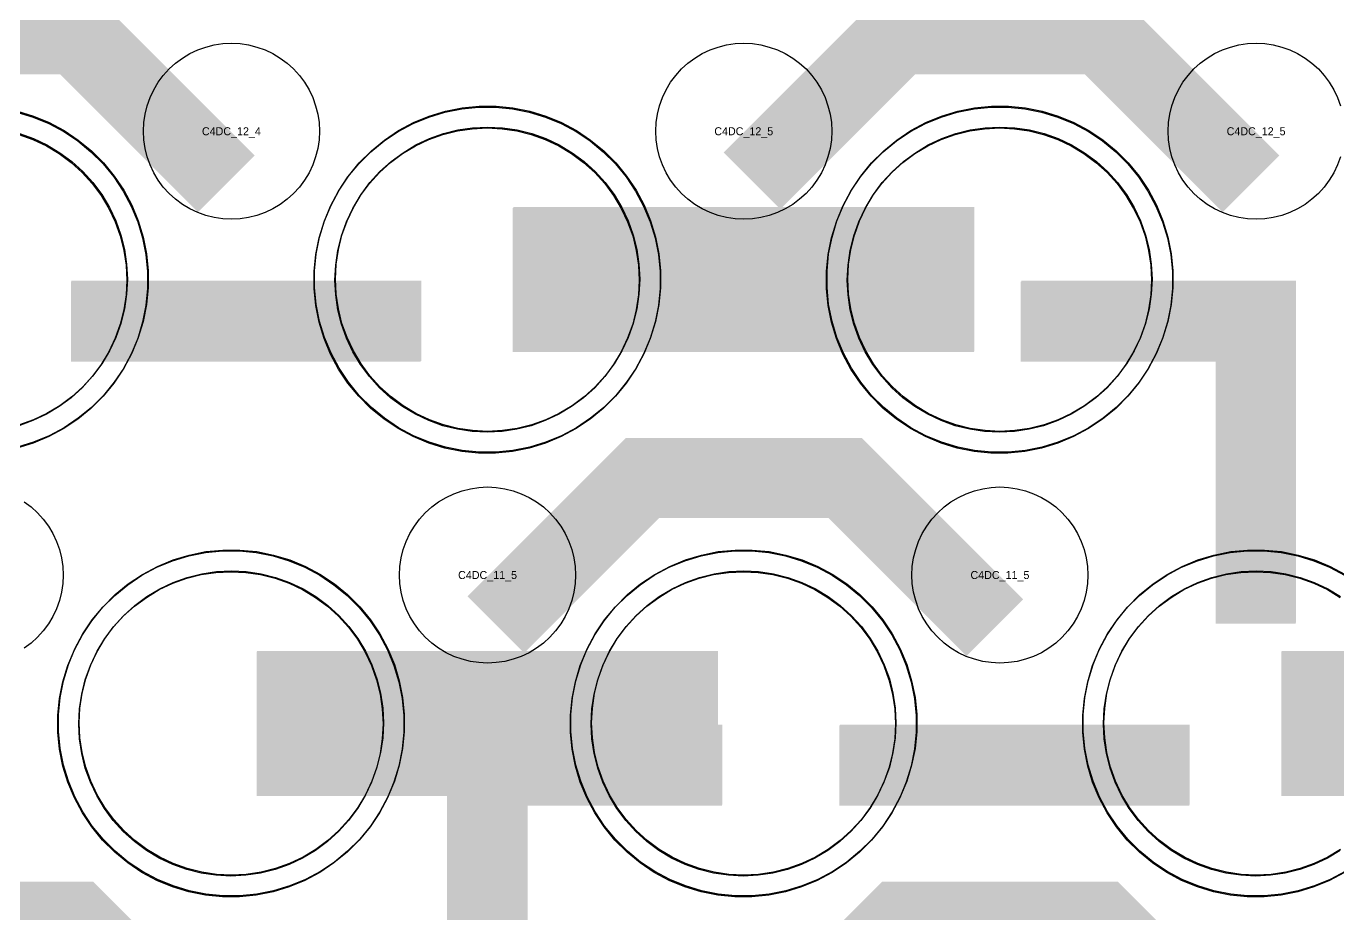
# Model space of a CAD drawing. Extents: x -11880 to 11880, y -14992 to 14992.
# Drawn here: x -10544.1 to -10134.5, y -13374.9 to -13097.8 of the extents above; entities that cross this region are included whole.
import ezdxf
from ezdxf.enums import TextEntityAlignment as Align

# ---------------------------------------------------------------- set-up
doc = ezdxf.new("R2010")
doc.units = 0
doc.header["$MEASUREMENT"] = 0
for name, color, linetype in [('GDS_775_DT_237', 138, 'CONTINUOUS'), ('RDL1_FS', 34, 'CONTINUOUS'), ('RDL_BS', 160, 'CONTINUOUS')]:
    doc.layers.add(name, color=color, linetype=linetype)

msp = doc.modelspace()

# ---------------------------------------------------------------- linework, layer by layer
at = {"layer": 'RDL1_FS', "color": 241, "true_color": 0xf7abae}
for points in [[(-10400.149, -13224.586), (-10404.806, -13224.357), (-10409.417, -13223.673), (-10413.94, -13222.541), (-10418.33, -13220.969), (-10422.544, -13218.977), (-10426.544, -13216.579), (-10430.289, -13213.801), (-10433.743, -13210.671), (-10436.873, -13207.217), (-10439.651, -13203.472), (-10442.049, -13199.472), (-10444.041, -13195.258), (-10445.613, -13190.868), (-10446.745, -13186.345), (-10447.429, -13181.734), (-10447.658, -13177.077), (-10447.429, -13172.42), (-10446.745, -13167.809), (-10445.613, -13163.286), (-10444.041, -13158.896), (-10442.049, -13154.682), (-10439.651, -13150.682), (-10436.873, -13146.937), (-10433.743, -13143.483), (-10430.289, -13140.353), (-10426.544, -13137.575), (-10422.544, -13135.177), (-10418.33, -13133.185), (-10413.94, -13131.613), (-10409.417, -13130.481), (-10404.806, -13129.797), (-10400.149, -13129.568), (-10395.492, -13129.797), (-10390.881, -13130.481), (-10386.358, -13131.613), (-10381.968, -13133.185), (-10377.754, -13135.177), (-10373.754, -13137.575), (-10370.009, -13140.353), (-10366.555, -13143.483), (-10363.425, -13146.937), (-10360.647, -13150.682), (-10358.249, -13154.682), (-10356.257, -13158.896), (-10354.685, -13163.286), (-10353.553, -13167.809), (-10352.869, -13172.42), (-10352.64, -13177.077), (-10352.869, -13181.734), (-10353.553, -13186.345), (-10354.685, -13190.868), (-10356.257, -13195.258), (-10358.249, -13199.472), (-10360.647, -13203.472), (-10363.425, -13207.217), (-10366.555, -13210.671), (-10370.009, -13213.801), (-10373.754, -13216.579), (-10377.754, -13218.977), (-10381.968, -13220.969), (-10386.358, -13222.541), (-10390.881, -13223.673), (-10395.492, -13224.357)], [(-10240.149, -13224.586), (-10244.806, -13224.357), (-10249.417, -13223.673), (-10253.94, -13222.541), (-10258.33, -13220.969), (-10262.544, -13218.977), (-10266.544, -13216.579), (-10270.289, -13213.801), (-10273.743, -13210.671), (-10276.873, -13207.217), (-10279.651, -13203.472), (-10282.049, -13199.472), (-10284.041, -13195.258), (-10285.613, -13190.868), (-10286.745, -13186.345), (-10287.429, -13181.734), (-10287.658, -13177.077), (-10287.429, -13172.42), (-10286.745, -13167.809), (-10285.613, -13163.286), (-10284.041, -13158.896), (-10282.049, -13154.682), (-10279.651, -13150.682), (-10276.873, -13146.937), (-10273.743, -13143.483), (-10270.289, -13140.353), (-10266.544, -13137.575), (-10262.544, -13135.177), (-10258.33, -13133.185), (-10253.94, -13131.613), (-10249.417, -13130.481), (-10244.806, -13129.797), (-10240.149, -13129.568), (-10235.492, -13129.797), (-10230.881, -13130.481), (-10226.358, -13131.613), (-10221.968, -13133.185), (-10217.754, -13135.177), (-10213.754, -13137.575), (-10210.009, -13140.353), (-10206.555, -13143.483), (-10203.425, -13146.937), (-10200.647, -13150.682), (-10198.249, -13154.682), (-10196.257, -13158.896), (-10194.685, -13163.286), (-10193.553, -13167.809), (-10192.869, -13172.42), (-10192.64, -13177.077), (-10192.869, -13181.734), (-10193.553, -13186.345), (-10194.685, -13190.868), (-10196.257, -13195.258), (-10198.249, -13199.472), (-10200.647, -13203.472), (-10203.425, -13207.217), (-10206.555, -13210.671), (-10210.009, -13213.801), (-10213.754, -13216.579), (-10217.754, -13218.977), (-10221.968, -13220.969), (-10226.358, -13222.541), (-10230.881, -13223.673), (-10235.492, -13224.357)], [(-10480.149, -13363.151), (-10484.806, -13362.922), (-10489.417, -13362.238), (-10493.94, -13361.106), (-10498.33, -13359.534), (-10502.544, -13357.542), (-10506.544, -13355.144), (-10510.289, -13352.366), (-10513.743, -13349.236), (-10516.873, -13345.782), (-10519.651, -13342.037), (-10522.049, -13338.037), (-10524.041, -13333.823), (-10525.613, -13329.433), (-10526.745, -13324.91), (-10527.429, -13320.299), (-10527.658, -13315.642), (-10527.429, -13310.985), (-10526.745, -13306.374), (-10525.613, -13301.851), (-10524.041, -13297.461), (-10522.049, -13293.247), (-10519.651, -13289.247), (-10516.873, -13285.502), (-10513.743, -13282.048), (-10510.289, -13278.918), (-10506.544, -13276.14), (-10502.544, -13273.742), (-10498.33, -13271.75), (-10493.94, -13270.178), (-10489.417, -13269.046), (-10484.806, -13268.362), (-10480.149, -13268.133), (-10475.492, -13268.362), (-10470.881, -13269.046), (-10466.358, -13270.178), (-10461.968, -13271.75), (-10457.754, -13273.742), (-10453.754, -13276.14), (-10450.009, -13278.918), (-10446.555, -13282.048), (-10443.425, -13285.502), (-10440.647, -13289.247), (-10438.249, -13293.247), (-10436.257, -13297.461), (-10434.685, -13301.851), (-10433.553, -13306.374), (-10432.869, -13310.985), (-10432.64, -13315.642), (-10432.869, -13320.299), (-10433.553, -13324.91), (-10434.685, -13329.433), (-10436.257, -13333.823), (-10438.249, -13338.037), (-10440.647, -13342.037), (-10443.425, -13345.782), (-10446.555, -13349.236), (-10450.009, -13352.366), (-10453.754, -13355.144), (-10457.754, -13357.542), (-10461.968, -13359.534), (-10466.358, -13361.106), (-10470.881, -13362.238), (-10475.492, -13362.922)], [(-10320.149, -13363.151), (-10324.806, -13362.922), (-10329.417, -13362.238), (-10333.94, -13361.106), (-10338.33, -13359.534), (-10342.544, -13357.542), (-10346.544, -13355.144), (-10350.289, -13352.366), (-10353.743, -13349.236), (-10356.873, -13345.782), (-10359.651, -13342.037), (-10362.049, -13338.037), (-10364.041, -13333.823), (-10365.613, -13329.433), (-10366.745, -13324.91), (-10367.429, -13320.299), (-10367.658, -13315.642), (-10367.429, -13310.985), (-10366.745, -13306.374), (-10365.613, -13301.851), (-10364.041, -13297.461), (-10362.049, -13293.247), (-10359.651, -13289.247), (-10356.873, -13285.502), (-10353.743, -13282.048), (-10350.289, -13278.918), (-10346.544, -13276.14), (-10342.544, -13273.742), (-10338.33, -13271.75), (-10333.94, -13270.178), (-10329.417, -13269.046), (-10324.806, -13268.362), (-10320.149, -13268.133), (-10315.492, -13268.362), (-10310.881, -13269.046), (-10306.358, -13270.178), (-10301.968, -13271.75), (-10297.754, -13273.742), (-10293.754, -13276.14), (-10290.009, -13278.918), (-10286.555, -13282.048), (-10283.425, -13285.502), (-10280.647, -13289.247), (-10278.249, -13293.247), (-10276.257, -13297.461), (-10274.685, -13301.851), (-10273.553, -13306.374), (-10272.869, -13310.985), (-10272.64, -13315.642), (-10272.869, -13320.299), (-10273.553, -13324.91), (-10274.685, -13329.433), (-10276.257, -13333.823), (-10278.249, -13338.037), (-10280.647, -13342.037), (-10283.425, -13345.782), (-10286.555, -13349.236), (-10290.009, -13352.366), (-10293.754, -13355.144), (-10297.754, -13357.542), (-10301.968, -13359.534), (-10306.358, -13361.106), (-10310.881, -13362.238), (-10315.492, -13362.922)]]:
    msp.add_lwpolyline(points, close=True, dxfattribs=at)
at = {"layer": 'RDL1_FS'}
for points in [[(-10400, -13224.304), (-10404.657, -13224.075), (-10409.268, -13223.391), (-10413.791, -13222.259), (-10418.181, -13220.687), (-10422.395, -13218.695), (-10426.395, -13216.297), (-10430.14, -13213.519), (-10433.594, -13210.389), (-10436.724, -13206.935), (-10439.502, -13203.19), (-10441.9, -13199.19), (-10443.892, -13194.976), (-10445.464, -13190.586), (-10446.596, -13186.063), (-10447.28, -13181.452), (-10447.509, -13176.795), (-10447.28, -13172.138), (-10446.596, -13167.527), (-10445.464, -13163.004), (-10443.892, -13158.614), (-10441.9, -13154.4), (-10439.502, -13150.4), (-10436.724, -13146.655), (-10433.594, -13143.201), (-10430.14, -13140.071), (-10426.395, -13137.293), (-10422.395, -13134.895), (-10418.181, -13132.903), (-10413.791, -13131.331), (-10409.268, -13130.199), (-10404.657, -13129.515), (-10400, -13129.286), (-10395.343, -13129.515), (-10390.732, -13130.199), (-10386.209, -13131.331), (-10381.819, -13132.903), (-10377.605, -13134.895), (-10373.605, -13137.293), (-10369.86, -13140.071), (-10366.406, -13143.201), (-10363.276, -13146.655), (-10360.498, -13150.4), (-10358.1, -13154.4), (-10356.108, -13158.614), (-10354.536, -13163.004), (-10353.404, -13167.527), (-10352.72, -13172.138), (-10352.491, -13176.795), (-10352.72, -13181.452), (-10353.404, -13186.063), (-10354.536, -13190.586), (-10356.108, -13194.976), (-10358.1, -13199.19), (-10360.498, -13203.19), (-10363.276, -13206.935), (-10366.406, -13210.389), (-10369.86, -13213.519), (-10373.605, -13216.297), (-10377.605, -13218.695), (-10381.819, -13220.687), (-10386.209, -13222.259), (-10390.732, -13223.391), (-10395.343, -13224.075)], [(-10240, -13224.304), (-10244.657, -13224.075), (-10249.268, -13223.391), (-10253.791, -13222.259), (-10258.181, -13220.687), (-10262.395, -13218.695), (-10266.395, -13216.297), (-10270.14, -13213.519), (-10273.594, -13210.389), (-10276.724, -13206.935), (-10279.502, -13203.19), (-10281.9, -13199.19), (-10283.892, -13194.976), (-10285.464, -13190.586), (-10286.596, -13186.063), (-10287.28, -13181.452), (-10287.509, -13176.795), (-10287.28, -13172.138), (-10286.596, -13167.527), (-10285.464, -13163.004), (-10283.892, -13158.614), (-10281.9, -13154.4), (-10279.502, -13150.4), (-10276.724, -13146.655), (-10273.594, -13143.201), (-10270.14, -13140.071), (-10266.395, -13137.293), (-10262.395, -13134.895), (-10258.181, -13132.903), (-10253.791, -13131.331), (-10249.268, -13130.199), (-10244.657, -13129.515), (-10240, -13129.286), (-10235.343, -13129.515), (-10230.732, -13130.199), (-10226.209, -13131.331), (-10221.819, -13132.903), (-10217.605, -13134.895), (-10213.605, -13137.293), (-10209.86, -13140.071), (-10206.406, -13143.201), (-10203.276, -13146.655), (-10200.498, -13150.4), (-10198.1, -13154.4), (-10196.108, -13158.614), (-10194.536, -13163.004), (-10193.404, -13167.527), (-10192.72, -13172.138), (-10192.491, -13176.795), (-10192.72, -13181.452), (-10193.404, -13186.063), (-10194.536, -13190.586), (-10196.108, -13194.976), (-10198.1, -13199.19), (-10200.498, -13203.19), (-10203.276, -13206.935), (-10206.406, -13210.389), (-10209.86, -13213.519), (-10213.605, -13216.297), (-10217.605, -13218.695), (-10221.819, -13220.687), (-10226.209, -13222.259), (-10230.732, -13223.391), (-10235.343, -13224.075)], [(-10480, -13362.869), (-10484.657, -13362.64), (-10489.268, -13361.956), (-10493.791, -13360.824), (-10498.181, -13359.252), (-10502.395, -13357.26), (-10506.395, -13354.862), (-10510.14, -13352.084), (-10513.594, -13348.954), (-10516.724, -13345.5), (-10519.502, -13341.755), (-10521.9, -13337.755), (-10523.892, -13333.541), (-10525.464, -13329.151), (-10526.596, -13324.628), (-10527.28, -13320.017), (-10527.509, -13315.36), (-10527.28, -13310.703), (-10526.596, -13306.092), (-10525.464, -13301.569), (-10523.892, -13297.179), (-10521.9, -13292.965), (-10519.502, -13288.965), (-10516.724, -13285.22), (-10513.594, -13281.766), (-10510.14, -13278.636), (-10506.395, -13275.858), (-10502.395, -13273.46), (-10498.181, -13271.468), (-10493.791, -13269.896), (-10489.268, -13268.764), (-10484.657, -13268.08), (-10480, -13267.851), (-10475.343, -13268.08), (-10470.732, -13268.764), (-10466.209, -13269.896), (-10461.819, -13271.468), (-10457.605, -13273.46), (-10453.605, -13275.858), (-10449.86, -13278.636), (-10446.406, -13281.766), (-10443.276, -13285.22), (-10440.498, -13288.965), (-10438.1, -13292.965), (-10436.108, -13297.179), (-10434.536, -13301.569), (-10433.404, -13306.092), (-10432.72, -13310.703), (-10432.491, -13315.36), (-10432.72, -13320.017), (-10433.404, -13324.628), (-10434.536, -13329.151), (-10436.108, -13333.541), (-10438.1, -13337.755), (-10440.498, -13341.755), (-10443.276, -13345.5), (-10446.406, -13348.954), (-10449.86, -13352.084), (-10453.605, -13354.862), (-10457.605, -13357.26), (-10461.819, -13359.252), (-10466.209, -13360.824), (-10470.732, -13361.956), (-10475.343, -13362.64)], [(-10320, -13362.869), (-10324.657, -13362.64), (-10329.268, -13361.956), (-10333.791, -13360.824), (-10338.181, -13359.252), (-10342.395, -13357.26), (-10346.395, -13354.862), (-10350.14, -13352.084), (-10353.594, -13348.954), (-10356.724, -13345.5), (-10359.502, -13341.755), (-10361.9, -13337.755), (-10363.892, -13333.541), (-10365.464, -13329.151), (-10366.596, -13324.628), (-10367.28, -13320.017), (-10367.509, -13315.36), (-10367.28, -13310.703), (-10366.596, -13306.092), (-10365.464, -13301.569), (-10363.892, -13297.179), (-10361.9, -13292.965), (-10359.502, -13288.965), (-10356.724, -13285.22), (-10353.594, -13281.766), (-10350.14, -13278.636), (-10346.395, -13275.858), (-10342.395, -13273.46), (-10338.181, -13271.468), (-10333.791, -13269.896), (-10329.268, -13268.764), (-10324.657, -13268.08), (-10320, -13267.851), (-10315.343, -13268.08), (-10310.732, -13268.764), (-10306.209, -13269.896), (-10301.819, -13271.468), (-10297.605, -13273.46), (-10293.605, -13275.858), (-10289.86, -13278.636), (-10286.406, -13281.766), (-10283.276, -13285.22), (-10280.498, -13288.965), (-10278.1, -13292.965), (-10276.108, -13297.179), (-10274.536, -13301.569), (-10273.404, -13306.092), (-10272.72, -13310.703), (-10272.491, -13315.36), (-10272.72, -13320.017), (-10273.404, -13324.628), (-10274.536, -13329.151), (-10276.108, -13333.541), (-10278.1, -13337.755), (-10280.498, -13341.755), (-10283.276, -13345.5), (-10286.406, -13348.954), (-10289.86, -13352.084), (-10293.605, -13354.862), (-10297.605, -13357.26), (-10301.819, -13359.252), (-10306.209, -13360.824), (-10310.732, -13361.956), (-10315.343, -13362.64)]]:
    msp.add_lwpolyline(points, close=True, dxfattribs=at)
at = {"layer": 'RDL1_FS', "color": 241, "true_color": 0xf7abae}
for points in [[(-10546.358, -13131.613), (-10541.968, -13133.185), (-10537.754, -13135.177), (-10533.754, -13137.575), (-10530.009, -13140.353), (-10526.555, -13143.483), (-10523.425, -13146.937), (-10520.647, -13150.682), (-10518.249, -13154.682), (-10516.257, -13158.896), (-10514.685, -13163.286), (-10513.553, -13167.809), (-10512.869, -13172.42), (-10512.64, -13177.077), (-10512.869, -13181.734), (-10513.553, -13186.345), (-10514.685, -13190.868), (-10516.257, -13195.258), (-10518.249, -13199.472), (-10520.647, -13203.472), (-10523.425, -13207.217), (-10526.555, -13210.671), (-10530.009, -13213.801), (-10533.754, -13216.579), (-10537.754, -13218.977), (-10541.968, -13220.969), (-10546.358, -13222.541)], [(-10133.754, -13355.144), (-10137.754, -13357.542), (-10141.968, -13359.534), (-10146.358, -13361.106), (-10150.881, -13362.238), (-10155.492, -13362.922), (-10160.149, -13363.151), (-10164.806, -13362.922), (-10169.417, -13362.238), (-10173.94, -13361.106), (-10178.33, -13359.534), (-10182.544, -13357.542), (-10186.544, -13355.144), (-10190.289, -13352.366), (-10193.743, -13349.236), (-10196.873, -13345.782), (-10199.651, -13342.037), (-10202.049, -13338.037), (-10204.041, -13333.823), (-10205.613, -13329.433), (-10206.745, -13324.91), (-10207.429, -13320.299), (-10207.658, -13315.642), (-10207.429, -13310.985), (-10206.745, -13306.374), (-10205.613, -13301.851), (-10204.041, -13297.461), (-10202.049, -13293.247), (-10199.651, -13289.247), (-10196.873, -13285.502), (-10193.743, -13282.048), (-10190.289, -13278.918), (-10186.544, -13276.14), (-10182.544, -13273.742), (-10178.33, -13271.75), (-10173.94, -13270.178), (-10169.417, -13269.046), (-10164.806, -13268.362), (-10160.149, -13268.133), (-10155.492, -13268.362), (-10150.881, -13269.046), (-10146.358, -13270.178), (-10141.968, -13271.75), (-10137.754, -13273.742), (-10133.754, -13276.14)]]:
    msp.add_lwpolyline(points, dxfattribs=at)
at = {"layer": 'RDL1_FS'}
for points in [[(-10546.209, -13131.331), (-10541.819, -13132.903), (-10537.605, -13134.895), (-10533.605, -13137.293), (-10529.86, -13140.071), (-10526.406, -13143.201), (-10523.276, -13146.655), (-10520.498, -13150.4), (-10518.1, -13154.4), (-10516.108, -13158.614), (-10514.536, -13163.004), (-10513.404, -13167.527), (-10512.72, -13172.138), (-10512.491, -13176.795), (-10512.72, -13181.452), (-10513.404, -13186.063), (-10514.536, -13190.586), (-10516.108, -13194.976), (-10518.1, -13199.19), (-10520.498, -13203.19), (-10523.276, -13206.935), (-10526.406, -13210.389), (-10529.86, -13213.519), (-10533.605, -13216.297), (-10537.605, -13218.695), (-10541.819, -13220.687), (-10546.209, -13222.259)], [(-10133.605, -13354.862), (-10137.605, -13357.26), (-10141.819, -13359.252), (-10146.209, -13360.824), (-10150.732, -13361.956), (-10155.343, -13362.64), (-10160, -13362.869), (-10164.657, -13362.64), (-10169.268, -13361.956), (-10173.791, -13360.824), (-10178.181, -13359.252), (-10182.395, -13357.26), (-10186.395, -13354.862), (-10190.14, -13352.084), (-10193.594, -13348.954), (-10196.724, -13345.5), (-10199.502, -13341.755), (-10201.9, -13337.755), (-10203.892, -13333.541), (-10205.464, -13329.151), (-10206.596, -13324.628), (-10207.28, -13320.017), (-10207.509, -13315.36), (-10207.28, -13310.703), (-10206.596, -13306.092), (-10205.464, -13301.569), (-10203.892, -13297.179), (-10201.9, -13292.965), (-10199.502, -13288.965), (-10196.724, -13285.22), (-10193.594, -13281.766), (-10190.14, -13278.636), (-10186.395, -13275.858), (-10182.395, -13273.46), (-10178.181, -13271.468), (-10173.791, -13269.896), (-10169.268, -13268.764), (-10164.657, -13268.08), (-10160, -13267.851), (-10155.343, -13268.08), (-10150.732, -13268.764), (-10146.209, -13269.896), (-10141.819, -13271.468), (-10137.605, -13273.46), (-10133.605, -13275.858)]]:
    msp.add_lwpolyline(points, dxfattribs=at)
at = {"layer": 'RDL1_FS', "color": 241, "true_color": 0xf7abae}
for points in [[(-10392.147, -13177.077, 45, 45, 0), (-10320.147, -13177.077, 45, 45, 0)], [(-10320.147, -13177.077, 45, 45, 0), (-10248.147, -13177.077, 45, 45, 0)], [(-10472.147, -13315.642, 45, 45, 0), (-10400.147, -13315.642, 45, 45, 0)], [(-10400.147, -13315.642, 45, 45, 0), (-10328.147, -13315.642, 45, 45, 0)], [(-10152.147, -13315.642, 45, 45, 0), (-10080.147, -13315.642, 45, 45, 0)]]:
    msp.add_lwpolyline(points, format="xyseb", dxfattribs=at)
at = {"layer": 'RDL1_FS'}
for points in [[(-10391.998, -13176.795, 45, 45, 0), (-10319.998, -13176.795, 45, 45, 0)], [(-10319.998, -13176.795, 45, 45, 0), (-10247.998, -13176.795, 45, 45, 0)], [(-10471.998, -13315.36, 45, 45, 0), (-10399.998, -13315.36, 45, 45, 0)], [(-10399.998, -13315.36, 45, 45, 0), (-10327.998, -13315.36, 45, 45, 0)], [(-10151.998, -13315.36, 45, 45, 0), (-10079.998, -13315.36, 45, 45, 0)]]:
    msp.add_lwpolyline(points, format="xyseb", dxfattribs=at)
at = {"layer": 'RDL_BS'}
for points in [[(-10481.599, -13147.008, 25, 25, 0), (-10528.313, -13100.294, 25, 25, 0), (-10558.071, -13100.294, 25, 25, 0)], [(-10317.438, -13146.109, 25, 25, 0), (-10271.623, -13100.294, 25, 25, 0), (-10238.07, -13100.294, 25, 25, 0)], [(-10161.599, -13147.008, 25, 25, 0), (-10208.313, -13100.294, 25, 25, 0), (-10238.071, -13100.294, 25, 25, 0)], [(-10160, -13284.085, 25, 25, 0), (-10160, -13177.308, 25, 25, 0)], [(-10160, -13284.085, 25, 25, 0), (-10160, -13177.308, 25, 25, 0)], [(-10529.984, -13189.808, 25, 25, 0), (-10420.719, -13189.808, 25, 25, 0)], [(-10147.5, -13189.808, 25, 25, 0), (-10233.333, -13189.808, 25, 25, 0)], [(-10147.5, -13189.808, 25, 25, 0), (-10212.167, -13189.808, 25, 25, 0)], [(-10397.438, -13284.674, 25, 25, 0), (-10351.623, -13238.859, 25, 25, 0), (-10318.07, -13238.859, 25, 25, 0)], [(-10241.599, -13285.573, 25, 25, 0), (-10288.313, -13238.859, 25, 25, 0), (-10318.071, -13238.859, 25, 25, 0)], [(-10400, -13422.65, 25, 25, 0), (-10400, -13315.873, 25, 25, 0)], [(-10400, -13422.65, 25, 25, 0), (-10400, -13315.873, 25, 25, 0)], [(-10412.5, -13328.373, 25, 25, 0), (-10347.833, -13328.373, 25, 25, 0)], [(-10412.5, -13328.373, 25, 25, 0), (-10326.667, -13328.373, 25, 25, 0)], [(-10289.984, -13328.373, 25, 25, 0), (-10180.719, -13328.373, 25, 25, 0)], [(-10481.599, -13424.138, 25, 25, 0), (-10528.313, -13377.424, 25, 25, 0), (-10558.071, -13377.424, 25, 25, 0)], [(-10317.438, -13423.239, 25, 25, 0), (-10271.623, -13377.424, 25, 25, 0), (-10238.07, -13377.424, 25, 25, 0)], [(-10161.599, -13424.138, 25, 25, 0), (-10208.313, -13377.424, 25, 25, 0), (-10238.071, -13377.424, 25, 25, 0)]]:
    msp.add_lwpolyline(points, format="xyseb", dxfattribs=at)
for points in [[(-10480, -13158.101), (-10482.693, -13157.969), (-10485.365, -13157.573), (-10487.984, -13156.916), (-10490.519, -13156.009), (-10492.956, -13154.857), (-10495.28, -13153.464), (-10497.443, -13151.861), (-10499.442, -13150.049), (-10501.254, -13148.05), (-10502.857, -13145.887), (-10504.25, -13143.563), (-10505.402, -13141.126), (-10506.309, -13138.591), (-10506.966, -13135.972), (-10507.362, -13133.3), (-10507.494, -13130.607), (-10507.362, -13127.914), (-10506.966, -13125.242), (-10506.309, -13122.623), (-10505.402, -13120.088), (-10504.25, -13117.651), (-10502.857, -13115.327), (-10501.254, -13113.164), (-10499.442, -13111.165), (-10497.443, -13109.353), (-10495.28, -13107.75), (-10492.956, -13106.357), (-10490.519, -13105.205), (-10487.984, -13104.298), (-10485.365, -13103.641), (-10482.693, -13103.245), (-10480, -13103.113), (-10477.307, -13103.245), (-10474.635, -13103.641), (-10472.016, -13104.298), (-10469.481, -13105.205), (-10467.044, -13106.357), (-10464.72, -13107.75), (-10462.557, -13109.353), (-10460.558, -13111.165), (-10458.746, -13113.164), (-10457.143, -13115.327), (-10455.75, -13117.651), (-10454.598, -13120.088), (-10453.691, -13122.623), (-10453.034, -13125.242), (-10452.638, -13127.914), (-10452.506, -13130.607), (-10452.638, -13133.3), (-10453.034, -13135.972), (-10453.691, -13138.591), (-10454.598, -13141.126), (-10455.75, -13143.563), (-10457.143, -13145.887), (-10458.746, -13148.05), (-10460.558, -13150.049), (-10462.557, -13151.861), (-10464.72, -13153.464), (-10467.044, -13154.857), (-10469.481, -13156.009), (-10472.016, -13156.916), (-10474.635, -13157.573), (-10477.307, -13157.969)], [(-10320, -13158.101), (-10322.693, -13157.969), (-10325.365, -13157.573), (-10327.984, -13156.916), (-10330.519, -13156.009), (-10332.956, -13154.857), (-10335.28, -13153.464), (-10337.443, -13151.861), (-10339.442, -13150.049), (-10341.254, -13148.05), (-10342.857, -13145.887), (-10344.25, -13143.563), (-10345.402, -13141.126), (-10346.309, -13138.591), (-10346.966, -13135.972), (-10347.362, -13133.3), (-10347.494, -13130.607), (-10347.362, -13127.914), (-10346.966, -13125.242), (-10346.309, -13122.623), (-10345.402, -13120.088), (-10344.25, -13117.651), (-10342.857, -13115.327), (-10341.254, -13113.164), (-10339.442, -13111.165), (-10337.443, -13109.353), (-10335.28, -13107.75), (-10332.956, -13106.357), (-10330.519, -13105.205), (-10327.984, -13104.298), (-10325.365, -13103.641), (-10322.693, -13103.245), (-10320, -13103.113), (-10317.307, -13103.245), (-10314.635, -13103.641), (-10312.016, -13104.298), (-10309.481, -13105.205), (-10307.044, -13106.357), (-10304.72, -13107.75), (-10302.557, -13109.353), (-10300.558, -13111.165), (-10298.746, -13113.164), (-10297.143, -13115.327), (-10295.75, -13117.651), (-10294.598, -13120.088), (-10293.691, -13122.623), (-10293.034, -13125.242), (-10292.638, -13127.914), (-10292.506, -13130.607), (-10292.638, -13133.3), (-10293.034, -13135.972), (-10293.691, -13138.591), (-10294.598, -13141.126), (-10295.75, -13143.563), (-10297.143, -13145.887), (-10298.746, -13148.05), (-10300.558, -13150.049), (-10302.557, -13151.861), (-10304.72, -13153.464), (-10307.044, -13154.857), (-10309.481, -13156.009), (-10312.016, -13156.916), (-10314.635, -13157.573), (-10317.307, -13157.969)], [(-10402.644, -13230.795), (-10407.938, -13230.278), (-10413.165, -13229.232), (-10418.205, -13227.701), (-10423.115, -13225.67), (-10427.777, -13223.178), (-10432.191, -13220.231), (-10436.292, -13216.869), (-10440.074, -13213.087), (-10443.436, -13208.986), (-10446.383, -13204.572), (-10448.875, -13199.91), (-10450.906, -13195), (-10452.437, -13189.96), (-10453.483, -13184.733), (-10454, -13179.439), (-10454, -13174.151), (-10453.483, -13168.857), (-10452.437, -13163.63), (-10450.906, -13158.59), (-10448.875, -13153.68), (-10446.383, -13149.018), (-10443.436, -13144.604), (-10440.074, -13140.503), (-10436.292, -13136.721), (-10432.191, -13133.359), (-10427.777, -13130.412), (-10423.115, -13127.92), (-10418.205, -13125.889), (-10413.165, -13124.358), (-10407.938, -13123.312), (-10402.644, -13122.795), (-10397.356, -13122.795), (-10392.062, -13123.312), (-10386.835, -13124.358), (-10381.795, -13125.889), (-10376.885, -13127.92), (-10372.223, -13130.412), (-10367.809, -13133.359), (-10363.708, -13136.721), (-10359.926, -13140.503), (-10356.564, -13144.604), (-10353.617, -13149.018), (-10351.125, -13153.68), (-10349.094, -13158.59), (-10347.563, -13163.63), (-10346.517, -13168.857), (-10346, -13174.151), (-10346, -13179.439), (-10346.517, -13184.733), (-10347.563, -13189.96), (-10349.094, -13195), (-10351.125, -13199.91), (-10353.617, -13204.572), (-10356.564, -13208.986), (-10359.926, -13213.087), (-10363.708, -13216.869), (-10367.809, -13220.231), (-10372.223, -13223.178), (-10376.885, -13225.67), (-10381.795, -13227.701), (-10386.835, -13229.232), (-10392.062, -13230.278), (-10397.356, -13230.795)], [(-10242.644, -13230.795), (-10247.938, -13230.278), (-10253.165, -13229.232), (-10258.205, -13227.701), (-10263.115, -13225.67), (-10267.777, -13223.178), (-10272.191, -13220.231), (-10276.292, -13216.869), (-10280.074, -13213.087), (-10283.436, -13208.986), (-10286.383, -13204.572), (-10288.875, -13199.91), (-10290.906, -13195), (-10292.437, -13189.96), (-10293.483, -13184.733), (-10294, -13179.439), (-10294, -13174.151), (-10293.483, -13168.857), (-10292.437, -13163.63), (-10290.906, -13158.59), (-10288.875, -13153.68), (-10286.383, -13149.018), (-10283.436, -13144.604), (-10280.074, -13140.503), (-10276.292, -13136.721), (-10272.191, -13133.359), (-10267.777, -13130.412), (-10263.115, -13127.92), (-10258.205, -13125.889), (-10253.165, -13124.358), (-10247.938, -13123.312), (-10242.644, -13122.795), (-10237.356, -13122.795), (-10232.062, -13123.312), (-10226.835, -13124.358), (-10221.795, -13125.889), (-10216.885, -13127.92), (-10212.223, -13130.412), (-10207.809, -13133.359), (-10203.708, -13136.721), (-10199.926, -13140.503), (-10196.564, -13144.604), (-10193.617, -13149.018), (-10191.125, -13153.68), (-10189.094, -13158.59), (-10187.563, -13163.63), (-10186.517, -13168.857), (-10186, -13174.151), (-10186, -13179.439), (-10186.517, -13184.733), (-10187.563, -13189.96), (-10189.094, -13195), (-10191.125, -13199.91), (-10193.617, -13204.572), (-10196.564, -13208.986), (-10199.926, -13213.087), (-10203.708, -13216.869), (-10207.809, -13220.231), (-10212.223, -13223.178), (-10216.885, -13225.67), (-10221.795, -13227.701), (-10226.835, -13229.232), (-10232.062, -13230.278), (-10237.356, -13230.795)], [(-10400, -13296.666), (-10402.693, -13296.534), (-10405.365, -13296.138), (-10407.984, -13295.481), (-10410.519, -13294.574), (-10412.956, -13293.422), (-10415.28, -13292.029), (-10417.443, -13290.426), (-10419.442, -13288.614), (-10421.254, -13286.615), (-10422.857, -13284.452), (-10424.25, -13282.128), (-10425.402, -13279.691), (-10426.309, -13277.156), (-10426.966, -13274.537), (-10427.362, -13271.865), (-10427.494, -13269.172), (-10427.362, -13266.479), (-10426.966, -13263.807), (-10426.309, -13261.188), (-10425.402, -13258.653), (-10424.25, -13256.216), (-10422.857, -13253.892), (-10421.254, -13251.729), (-10419.442, -13249.73), (-10417.443, -13247.918), (-10415.28, -13246.315), (-10412.956, -13244.922), (-10410.519, -13243.77), (-10407.984, -13242.863), (-10405.365, -13242.206), (-10402.693, -13241.81), (-10400, -13241.678), (-10397.307, -13241.81), (-10394.635, -13242.206), (-10392.016, -13242.863), (-10389.481, -13243.77), (-10387.044, -13244.922), (-10384.72, -13246.315), (-10382.557, -13247.918), (-10380.558, -13249.73), (-10378.746, -13251.729), (-10377.143, -13253.892), (-10375.75, -13256.216), (-10374.598, -13258.653), (-10373.691, -13261.188), (-10373.034, -13263.807), (-10372.638, -13266.479), (-10372.506, -13269.172), (-10372.638, -13271.865), (-10373.034, -13274.537), (-10373.691, -13277.156), (-10374.598, -13279.691), (-10375.75, -13282.128), (-10377.143, -13284.452), (-10378.746, -13286.615), (-10380.558, -13288.614), (-10382.557, -13290.426), (-10384.72, -13292.029), (-10387.044, -13293.422), (-10389.481, -13294.574), (-10392.016, -13295.481), (-10394.635, -13296.138), (-10397.307, -13296.534)], [(-10240, -13296.666), (-10242.693, -13296.534), (-10245.365, -13296.138), (-10247.984, -13295.481), (-10250.519, -13294.574), (-10252.956, -13293.422), (-10255.28, -13292.029), (-10257.443, -13290.426), (-10259.442, -13288.614), (-10261.254, -13286.615), (-10262.857, -13284.452), (-10264.25, -13282.128), (-10265.402, -13279.691), (-10266.309, -13277.156), (-10266.966, -13274.537), (-10267.362, -13271.865), (-10267.494, -13269.172), (-10267.362, -13266.479), (-10266.966, -13263.807), (-10266.309, -13261.188), (-10265.402, -13258.653), (-10264.25, -13256.216), (-10262.857, -13253.892), (-10261.254, -13251.729), (-10259.442, -13249.73), (-10257.443, -13247.918), (-10255.28, -13246.315), (-10252.956, -13244.922), (-10250.519, -13243.77), (-10247.984, -13242.863), (-10245.365, -13242.206), (-10242.693, -13241.81), (-10240, -13241.678), (-10237.307, -13241.81), (-10234.635, -13242.206), (-10232.016, -13242.863), (-10229.481, -13243.77), (-10227.044, -13244.922), (-10224.72, -13246.315), (-10222.557, -13247.918), (-10220.558, -13249.73), (-10218.746, -13251.729), (-10217.143, -13253.892), (-10215.75, -13256.216), (-10214.598, -13258.653), (-10213.691, -13261.188), (-10213.034, -13263.807), (-10212.638, -13266.479), (-10212.506, -13269.172), (-10212.638, -13271.865), (-10213.034, -13274.537), (-10213.691, -13277.156), (-10214.598, -13279.691), (-10215.75, -13282.128), (-10217.143, -13284.452), (-10218.746, -13286.615), (-10220.558, -13288.614), (-10222.557, -13290.426), (-10224.72, -13292.029), (-10227.044, -13293.422), (-10229.481, -13294.574), (-10232.016, -13295.481), (-10234.635, -13296.138), (-10237.307, -13296.534)], [(-10482.644, -13369.36), (-10487.938, -13368.843), (-10493.165, -13367.797), (-10498.205, -13366.266), (-10503.115, -13364.235), (-10507.777, -13361.743), (-10512.191, -13358.796), (-10516.292, -13355.434), (-10520.074, -13351.652), (-10523.436, -13347.551), (-10526.383, -13343.137), (-10528.875, -13338.475), (-10530.906, -13333.565), (-10532.437, -13328.525), (-10533.483, -13323.298), (-10534, -13318.004), (-10534, -13312.716), (-10533.483, -13307.422), (-10532.437, -13302.195), (-10530.906, -13297.155), (-10528.875, -13292.245), (-10526.383, -13287.583), (-10523.436, -13283.169), (-10520.074, -13279.068), (-10516.292, -13275.286), (-10512.191, -13271.924), (-10507.777, -13268.977), (-10503.115, -13266.485), (-10498.205, -13264.454), (-10493.165, -13262.923), (-10487.938, -13261.877), (-10482.644, -13261.36), (-10477.356, -13261.36), (-10472.062, -13261.877), (-10466.835, -13262.923), (-10461.795, -13264.454), (-10456.885, -13266.485), (-10452.223, -13268.977), (-10447.809, -13271.924), (-10443.708, -13275.286), (-10439.926, -13279.068), (-10436.564, -13283.169), (-10433.617, -13287.583), (-10431.125, -13292.245), (-10429.094, -13297.155), (-10427.563, -13302.195), (-10426.517, -13307.422), (-10426, -13312.716), (-10426, -13318.004), (-10426.517, -13323.298), (-10427.563, -13328.525), (-10429.094, -13333.565), (-10431.125, -13338.475), (-10433.617, -13343.137), (-10436.564, -13347.551), (-10439.926, -13351.652), (-10443.708, -13355.434), (-10447.809, -13358.796), (-10452.223, -13361.743), (-10456.885, -13364.235), (-10461.795, -13366.266), (-10466.835, -13367.797), (-10472.062, -13368.843), (-10477.356, -13369.36)], [(-10322.644, -13369.36), (-10327.938, -13368.843), (-10333.165, -13367.797), (-10338.205, -13366.266), (-10343.115, -13364.235), (-10347.777, -13361.743), (-10352.191, -13358.796), (-10356.292, -13355.434), (-10360.074, -13351.652), (-10363.436, -13347.551), (-10366.383, -13343.137), (-10368.875, -13338.475), (-10370.906, -13333.565), (-10372.437, -13328.525), (-10373.483, -13323.298), (-10374, -13318.004), (-10374, -13312.716), (-10373.483, -13307.422), (-10372.437, -13302.195), (-10370.906, -13297.155), (-10368.875, -13292.245), (-10366.383, -13287.583), (-10363.436, -13283.169), (-10360.074, -13279.068), (-10356.292, -13275.286), (-10352.191, -13271.924), (-10347.777, -13268.977), (-10343.115, -13266.485), (-10338.205, -13264.454), (-10333.165, -13262.923), (-10327.938, -13261.877), (-10322.644, -13261.36), (-10317.356, -13261.36), (-10312.062, -13261.877), (-10306.835, -13262.923), (-10301.795, -13264.454), (-10296.885, -13266.485), (-10292.223, -13268.977), (-10287.809, -13271.924), (-10283.708, -13275.286), (-10279.926, -13279.068), (-10276.564, -13283.169), (-10273.617, -13287.583), (-10271.125, -13292.245), (-10269.094, -13297.155), (-10267.563, -13302.195), (-10266.517, -13307.422), (-10266, -13312.716), (-10266, -13318.004), (-10266.517, -13323.298), (-10267.563, -13328.525), (-10269.094, -13333.565), (-10271.125, -13338.475), (-10273.617, -13343.137), (-10276.564, -13347.551), (-10279.926, -13351.652), (-10283.708, -13355.434), (-10287.809, -13358.796), (-10292.223, -13361.743), (-10296.885, -13364.235), (-10301.795, -13366.266), (-10306.835, -13367.797), (-10312.062, -13368.843), (-10317.356, -13369.36)]]:
    msp.add_lwpolyline(points, close=True, dxfattribs=at)
for points in [[(-10133.691, -13138.591), (-10134.598, -13141.126), (-10135.75, -13143.563), (-10137.143, -13145.887), (-10138.746, -13148.05), (-10140.558, -13150.049), (-10142.557, -13151.861), (-10144.72, -13153.464), (-10147.044, -13154.857), (-10149.481, -13156.009), (-10152.016, -13156.916), (-10154.635, -13157.573), (-10157.307, -13157.969), (-10160, -13158.101), (-10162.693, -13157.969), (-10165.365, -13157.573), (-10167.984, -13156.916), (-10170.519, -13156.009), (-10172.956, -13154.857), (-10175.28, -13153.464), (-10177.443, -13151.861), (-10179.442, -13150.049), (-10181.254, -13148.05), (-10182.857, -13145.887), (-10184.25, -13143.563), (-10185.402, -13141.126), (-10186.309, -13138.591), (-10186.966, -13135.972), (-10187.362, -13133.3), (-10187.494, -13130.607), (-10187.362, -13127.914), (-10186.966, -13125.242), (-10186.309, -13122.623), (-10185.402, -13120.088), (-10184.25, -13117.651), (-10182.857, -13115.327), (-10181.254, -13113.164), (-10179.442, -13111.165), (-10177.443, -13109.353), (-10175.28, -13107.75), (-10172.956, -13106.357), (-10170.519, -13105.205), (-10167.984, -13104.298), (-10165.365, -13103.641), (-10162.693, -13103.245), (-10160, -13103.113), (-10157.307, -13103.245), (-10154.635, -13103.641), (-10152.016, -13104.298), (-10149.481, -13105.205), (-10147.044, -13106.357), (-10144.72, -13107.75), (-10142.557, -13109.353), (-10140.558, -13111.165), (-10138.746, -13113.164), (-10137.143, -13115.327), (-10135.75, -13117.651), (-10134.598, -13120.088), (-10133.691, -13122.623)], [(-10546.835, -13124.358), (-10541.795, -13125.889), (-10536.885, -13127.92), (-10532.223, -13130.412), (-10527.809, -13133.359), (-10523.708, -13136.721), (-10519.926, -13140.503), (-10516.564, -13144.604), (-10513.617, -13149.018), (-10511.125, -13153.68), (-10509.094, -13158.59), (-10507.563, -13163.63), (-10506.517, -13168.857), (-10506, -13174.151), (-10506, -13179.439), (-10506.517, -13184.733), (-10507.563, -13189.96), (-10509.094, -13195), (-10511.125, -13199.91), (-10513.617, -13204.572), (-10516.564, -13208.986), (-10519.926, -13213.087), (-10523.708, -13216.869), (-10527.809, -13220.231), (-10532.223, -13223.178), (-10536.885, -13225.67), (-10541.795, -13227.701), (-10546.835, -13229.232)], [(-10544.72, -13246.315), (-10542.557, -13247.918), (-10540.558, -13249.73), (-10538.746, -13251.729), (-10537.143, -13253.892), (-10535.75, -13256.216), (-10534.598, -13258.653), (-10533.691, -13261.188), (-10533.034, -13263.807), (-10532.638, -13266.479), (-10532.506, -13269.172), (-10532.638, -13271.865), (-10533.034, -13274.537), (-10533.691, -13277.156), (-10534.598, -13279.691), (-10535.75, -13282.128), (-10537.143, -13284.452), (-10538.746, -13286.615), (-10540.558, -13288.614), (-10542.557, -13290.426), (-10544.72, -13292.029)], [(-10132.223, -13361.743), (-10136.885, -13364.235), (-10141.795, -13366.266), (-10146.835, -13367.797), (-10152.062, -13368.843), (-10157.356, -13369.36), (-10162.644, -13369.36), (-10167.938, -13368.843), (-10173.165, -13367.797), (-10178.205, -13366.266), (-10183.115, -13364.235), (-10187.777, -13361.743), (-10192.191, -13358.796), (-10196.292, -13355.434), (-10200.074, -13351.652), (-10203.436, -13347.551), (-10206.383, -13343.137), (-10208.875, -13338.475), (-10210.906, -13333.565), (-10212.437, -13328.525), (-10213.483, -13323.298), (-10214, -13318.004), (-10214, -13312.716), (-10213.483, -13307.422), (-10212.437, -13302.195), (-10210.906, -13297.155), (-10208.875, -13292.245), (-10206.383, -13287.583), (-10203.436, -13283.169), (-10200.074, -13279.068), (-10196.292, -13275.286), (-10192.191, -13271.924), (-10187.777, -13268.977), (-10183.115, -13266.485), (-10178.205, -13264.454), (-10173.165, -13262.923), (-10167.938, -13261.877), (-10162.644, -13261.36), (-10157.356, -13261.36), (-10152.062, -13261.877), (-10146.835, -13262.923), (-10141.795, -13264.454), (-10136.885, -13266.485), (-10132.223, -13268.977)]]:
    msp.add_lwpolyline(points, dxfattribs=at)
at = {"layer": 'RDL_BS', "color": 241, "true_color": 0xf7abae}
for points in [[(-10546.984, -13124.64), (-10541.944, -13126.171), (-10537.034, -13128.202), (-10532.372, -13130.694), (-10527.958, -13133.641), (-10523.857, -13137.003), (-10520.075, -13140.785), (-10516.713, -13144.886), (-10513.766, -13149.3), (-10511.274, -13153.962), (-10509.243, -13158.872), (-10507.712, -13163.912), (-10506.666, -13169.139), (-10506.149, -13174.433), (-10506.149, -13179.721), (-10506.666, -13185.015), (-10507.712, -13190.242), (-10509.243, -13195.282), (-10511.274, -13200.192), (-10513.766, -13204.854), (-10516.713, -13209.268), (-10520.075, -13213.369), (-10523.857, -13217.151), (-10527.958, -13220.513), (-10532.372, -13223.46), (-10537.034, -13225.952), (-10541.944, -13227.983), (-10546.984, -13229.514)], [(-10132.372, -13362.025), (-10137.034, -13364.517), (-10141.944, -13366.548), (-10146.984, -13368.079), (-10152.211, -13369.125), (-10157.505, -13369.642), (-10162.793, -13369.642), (-10168.087, -13369.125), (-10173.314, -13368.079), (-10178.354, -13366.548), (-10183.264, -13364.517), (-10187.926, -13362.025), (-10192.34, -13359.078), (-10196.441, -13355.716), (-10200.223, -13351.934), (-10203.585, -13347.833), (-10206.532, -13343.419), (-10209.024, -13338.757), (-10211.055, -13333.847), (-10212.586, -13328.807), (-10213.632, -13323.58), (-10214.149, -13318.286), (-10214.149, -13312.998), (-10213.632, -13307.704), (-10212.586, -13302.477), (-10211.055, -13297.437), (-10209.024, -13292.527), (-10206.532, -13287.865), (-10203.585, -13283.451), (-10200.223, -13279.35), (-10196.441, -13275.568), (-10192.34, -13272.206), (-10187.926, -13269.259), (-10183.264, -13266.767), (-10178.354, -13264.736), (-10173.314, -13263.205), (-10168.087, -13262.159), (-10162.793, -13261.642), (-10157.505, -13261.642), (-10152.211, -13262.159), (-10146.984, -13263.205), (-10141.944, -13264.736), (-10137.034, -13266.767), (-10132.372, -13269.259)]]:
    msp.add_lwpolyline(points, dxfattribs=at)
for points in [[(-10402.793, -13231.077), (-10408.087, -13230.56), (-10413.314, -13229.514), (-10418.354, -13227.983), (-10423.264, -13225.952), (-10427.926, -13223.46), (-10432.34, -13220.513), (-10436.441, -13217.151), (-10440.223, -13213.369), (-10443.585, -13209.268), (-10446.532, -13204.854), (-10449.024, -13200.192), (-10451.055, -13195.282), (-10452.586, -13190.242), (-10453.632, -13185.015), (-10454.149, -13179.721), (-10454.149, -13174.433), (-10453.632, -13169.139), (-10452.586, -13163.912), (-10451.055, -13158.872), (-10449.024, -13153.962), (-10446.532, -13149.3), (-10443.585, -13144.886), (-10440.223, -13140.785), (-10436.441, -13137.003), (-10432.34, -13133.641), (-10427.926, -13130.694), (-10423.264, -13128.202), (-10418.354, -13126.171), (-10413.314, -13124.64), (-10408.087, -13123.594), (-10402.793, -13123.077), (-10397.505, -13123.077), (-10392.211, -13123.594), (-10386.984, -13124.64), (-10381.944, -13126.171), (-10377.034, -13128.202), (-10372.372, -13130.694), (-10367.958, -13133.641), (-10363.857, -13137.003), (-10360.075, -13140.785), (-10356.713, -13144.886), (-10353.766, -13149.3), (-10351.274, -13153.962), (-10349.243, -13158.872), (-10347.712, -13163.912), (-10346.666, -13169.139), (-10346.149, -13174.433), (-10346.149, -13179.721), (-10346.666, -13185.015), (-10347.712, -13190.242), (-10349.243, -13195.282), (-10351.274, -13200.192), (-10353.766, -13204.854), (-10356.713, -13209.268), (-10360.075, -13213.369), (-10363.857, -13217.151), (-10367.958, -13220.513), (-10372.372, -13223.46), (-10377.034, -13225.952), (-10381.944, -13227.983), (-10386.984, -13229.514), (-10392.211, -13230.56), (-10397.505, -13231.077)], [(-10242.793, -13231.077), (-10248.087, -13230.56), (-10253.314, -13229.514), (-10258.354, -13227.983), (-10263.264, -13225.952), (-10267.926, -13223.46), (-10272.34, -13220.513), (-10276.441, -13217.151), (-10280.223, -13213.369), (-10283.585, -13209.268), (-10286.532, -13204.854), (-10289.024, -13200.192), (-10291.055, -13195.282), (-10292.586, -13190.242), (-10293.632, -13185.015), (-10294.149, -13179.721), (-10294.149, -13174.433), (-10293.632, -13169.139), (-10292.586, -13163.912), (-10291.055, -13158.872), (-10289.024, -13153.962), (-10286.532, -13149.3), (-10283.585, -13144.886), (-10280.223, -13140.785), (-10276.441, -13137.003), (-10272.34, -13133.641), (-10267.926, -13130.694), (-10263.264, -13128.202), (-10258.354, -13126.171), (-10253.314, -13124.64), (-10248.087, -13123.594), (-10242.793, -13123.077), (-10237.505, -13123.077), (-10232.211, -13123.594), (-10226.984, -13124.64), (-10221.944, -13126.171), (-10217.034, -13128.202), (-10212.372, -13130.694), (-10207.958, -13133.641), (-10203.857, -13137.003), (-10200.075, -13140.785), (-10196.713, -13144.886), (-10193.766, -13149.3), (-10191.274, -13153.962), (-10189.243, -13158.872), (-10187.712, -13163.912), (-10186.666, -13169.139), (-10186.149, -13174.433), (-10186.149, -13179.721), (-10186.666, -13185.015), (-10187.712, -13190.242), (-10189.243, -13195.282), (-10191.274, -13200.192), (-10193.766, -13204.854), (-10196.713, -13209.268), (-10200.075, -13213.369), (-10203.857, -13217.151), (-10207.958, -13220.513), (-10212.372, -13223.46), (-10217.034, -13225.952), (-10221.944, -13227.983), (-10226.984, -13229.514), (-10232.211, -13230.56), (-10237.505, -13231.077)], [(-10482.793, -13369.642), (-10488.087, -13369.125), (-10493.314, -13368.079), (-10498.354, -13366.548), (-10503.264, -13364.517), (-10507.926, -13362.025), (-10512.34, -13359.078), (-10516.441, -13355.716), (-10520.223, -13351.934), (-10523.585, -13347.833), (-10526.532, -13343.419), (-10529.024, -13338.757), (-10531.055, -13333.847), (-10532.586, -13328.807), (-10533.632, -13323.58), (-10534.149, -13318.286), (-10534.149, -13312.998), (-10533.632, -13307.704), (-10532.586, -13302.477), (-10531.055, -13297.437), (-10529.024, -13292.527), (-10526.532, -13287.865), (-10523.585, -13283.451), (-10520.223, -13279.35), (-10516.441, -13275.568), (-10512.34, -13272.206), (-10507.926, -13269.259), (-10503.264, -13266.767), (-10498.354, -13264.736), (-10493.314, -13263.205), (-10488.087, -13262.159), (-10482.793, -13261.642), (-10477.505, -13261.642), (-10472.211, -13262.159), (-10466.984, -13263.205), (-10461.944, -13264.736), (-10457.034, -13266.767), (-10452.372, -13269.259), (-10447.958, -13272.206), (-10443.857, -13275.568), (-10440.075, -13279.35), (-10436.713, -13283.451), (-10433.766, -13287.865), (-10431.274, -13292.527), (-10429.243, -13297.437), (-10427.712, -13302.477), (-10426.666, -13307.704), (-10426.149, -13312.998), (-10426.149, -13318.286), (-10426.666, -13323.58), (-10427.712, -13328.807), (-10429.243, -13333.847), (-10431.274, -13338.757), (-10433.766, -13343.419), (-10436.713, -13347.833), (-10440.075, -13351.934), (-10443.857, -13355.716), (-10447.958, -13359.078), (-10452.372, -13362.025), (-10457.034, -13364.517), (-10461.944, -13366.548), (-10466.984, -13368.079), (-10472.211, -13369.125), (-10477.505, -13369.642)], [(-10322.793, -13369.642), (-10328.087, -13369.125), (-10333.314, -13368.079), (-10338.354, -13366.548), (-10343.264, -13364.517), (-10347.926, -13362.025), (-10352.34, -13359.078), (-10356.441, -13355.716), (-10360.223, -13351.934), (-10363.585, -13347.833), (-10366.532, -13343.419), (-10369.024, -13338.757), (-10371.055, -13333.847), (-10372.586, -13328.807), (-10373.632, -13323.58), (-10374.149, -13318.286), (-10374.149, -13312.998), (-10373.632, -13307.704), (-10372.586, -13302.477), (-10371.055, -13297.437), (-10369.024, -13292.527), (-10366.532, -13287.865), (-10363.585, -13283.451), (-10360.223, -13279.35), (-10356.441, -13275.568), (-10352.34, -13272.206), (-10347.926, -13269.259), (-10343.264, -13266.767), (-10338.354, -13264.736), (-10333.314, -13263.205), (-10328.087, -13262.159), (-10322.793, -13261.642), (-10317.505, -13261.642), (-10312.211, -13262.159), (-10306.984, -13263.205), (-10301.944, -13264.736), (-10297.034, -13266.767), (-10292.372, -13269.259), (-10287.958, -13272.206), (-10283.857, -13275.568), (-10280.075, -13279.35), (-10276.713, -13283.451), (-10273.766, -13287.865), (-10271.274, -13292.527), (-10269.243, -13297.437), (-10267.712, -13302.477), (-10266.666, -13307.704), (-10266.149, -13312.998), (-10266.149, -13318.286), (-10266.666, -13323.58), (-10267.712, -13328.807), (-10269.243, -13333.847), (-10271.274, -13338.757), (-10273.766, -13343.419), (-10276.713, -13347.833), (-10280.075, -13351.934), (-10283.857, -13355.716), (-10287.958, -13359.078), (-10292.372, -13362.025), (-10297.034, -13364.517), (-10301.944, -13366.548), (-10306.984, -13368.079), (-10312.211, -13369.125), (-10317.505, -13369.642)]]:
    msp.add_lwpolyline(points, close=True, dxfattribs=at)
for points in [[(-10160.149, -13284.367, 25, 25, 0), (-10160.149, -13177.59, 25, 25, 0)], [(-10160.149, -13284.367, 25, 25, 0), (-10160.149, -13177.59, 25, 25, 0)], [(-10530.133, -13190.09, 25, 25, 0), (-10420.868, -13190.09, 25, 25, 0)], [(-10147.649, -13190.09, 25, 25, 0), (-10233.482, -13190.09, 25, 25, 0)], [(-10147.649, -13190.09, 25, 25, 0), (-10212.316, -13190.09, 25, 25, 0)], [(-10400.149, -13422.932, 25, 25, 0), (-10400.149, -13316.155, 25, 25, 0)], [(-10400.149, -13422.932, 25, 25, 0), (-10400.149, -13316.155, 25, 25, 0)], [(-10412.649, -13328.655, 25, 25, 0), (-10347.982, -13328.655, 25, 25, 0)], [(-10412.649, -13328.655, 25, 25, 0), (-10326.816, -13328.655, 25, 25, 0)], [(-10290.133, -13328.655, 25, 25, 0), (-10180.868, -13328.655, 25, 25, 0)]]:
    msp.add_lwpolyline(points, format="xyseb", dxfattribs=at)

# ---------------------------------------------------------------- texts
at = {"layer": 'GDS_775_DT_237'}
for s, p in [('C4DC_12_4', (-10480, -13130.607)), ('C4DC_12_4', (-10480, -13130.607)), ('C4DC_12_5', (-10320, -13130.607)), ('C4DC_12_5', (-10320, -13130.607)), ('C4DC_12_5', (-10160, -13130.607)), ('C4DC_12_5', (-10160, -13130.607)), ('C4DC_11_5', (-10400, -13269.172)), ('C4DC_11_5', (-10400, -13269.172)), ('C4DC_11_5', (-10240, -13269.172)), ('C4DC_11_5', (-10240, -13269.172))]:
    msp.add_text(s, height=2.5, dxfattribs=at).set_placement(p, align=Align.MIDDLE_CENTER)

doc.saveas('drawing.dxf')
